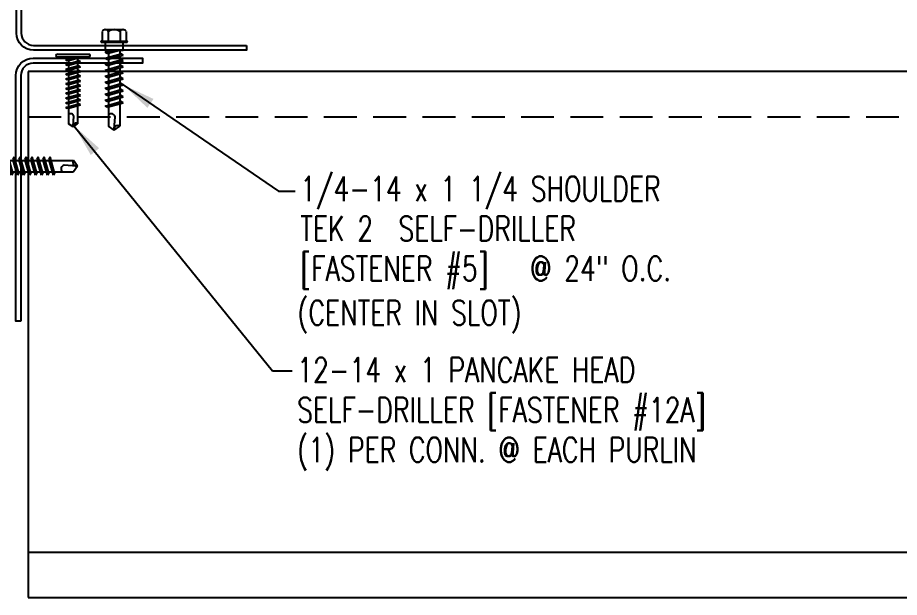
# Model space of a CAD drawing. Header units: inches. Extents: x 3.6 to 42.7, y 11.3 to 39.3.
# Drawn here: x 17.21 to 30.62, y 19.97 to 28.79 of the extents above; entities that cross this region are included whole.
import ezdxf

# ---------------------------------------------------------------- set-up
doc = ezdxf.new("R2010")
doc.units = ezdxf.units.IN
doc.header["$MEASUREMENT"] = 0
doc.linetypes.add('HIDDEN', pattern=[0.375, 0.25, -0.125])
for name, color, linetype in [('FASTENER', 9, 'Continuous'), ('STLA', 10, 'Continuous'), ('TEXT', 2, 'Continuous')]:
    doc.layers.add(name, color=color, linetype=linetype)
doc.styles.add('TEXT1', font='ROMANS.shx', dxfattribs={"width": 0.75, "height": 0.375})
doc.dimstyles.new('DETAIL$7', dxfattribs={"dimscale": 4, "dimtxt": 0.375, "dimasz": 0.125, "dimexe": 0.0625, "dimexo": 0.125, "dimgap": 0.0625, "dimtad": 1, "dimdec": 4, "dimzin": 3, "dimdsep": 46, "dimlunit": 4, "dimtxsty": 'TEXT1', "dimblk": 'ARCHTICK', "dimcen": 0.0625, "dimclrd": 7, "dimclre": 7, "dimclrt": 2, "dimadec": 0, "dimazin": 0, "dimtfac": 0.59375, "dimtdec": 4, "dimtmove": 2, "dimatfit": 3, "dimfxl": 0, "dimfrac": 2, "dimtolj": 1, "dimtzin": 3, "dimarcsym": 0})

# ---------------------------------------------------------------- blocks, each defined once
blk = doc.blocks.new('sd22')
at = {"layer": 'FASTENER'}
for p, q in [((-0.181, 0.204), (-0.181, 0.055)), ((-0.135, 0.23), (0.135, 0.23)), ((-0.089, 0.204), (-0.089, 0.055)), ((0.089, 0.204), (0.089, 0.055)), ((0.181, 0.204), (0.181, 0.055)), ((-0.193, 0.055), (0.193, 0.055)), ((-0.193, 0.037), (0.193, 0.037)), ((-0.181, 0.055), (0.181, 0.055)), ((-0.139, 0.037), (-0.139, -0.082)), ((0.139, -0.082), (0.139, 0.037)), ((-0.139, -0.114), (-0.025, -0.082)), ((-0.139, -0.082), (0.139, -0.082)), ((-0.104, -0.134), (-0.139, -0.114)), ((-0.104, -0.134), (0.081, -0.082)), ((-0.086, -0.082), (-0.086, -0.099)), ((-0.086, -0.129), (-0.086, -0.19)), ((0.086, -0.082), (0.086, -0.141)), ((-0.139, -0.205), (0.104, -0.136)), ((-0.104, -0.225), (-0.139, -0.205)), ((-0.139, -0.296), (0.104, -0.227)), ((-0.104, -0.225), (0.139, -0.156)), ((-0.104, -0.316), (0.139, -0.247)), ((-0.086, -0.22), (-0.086, -0.281)), ((0.086, -0.171), (0.086, -0.232)), ((0.086, -0.262), (0.086, -0.322)), ((0.139, -0.156), (0.104, -0.136)), ((0.139, -0.247), (0.104, -0.227)), ((-0.104, -0.316), (-0.139, -0.296)), ((-0.139, -0.387), (0.104, -0.318)), ((-0.104, -0.407), (-0.139, -0.387)), ((-0.104, -0.407), (0.139, -0.338)), ((-0.086, -0.311), (-0.086, -0.372)), ((-0.086, -0.402), (-0.086, -0.463)), ((0.086, -0.353), (0.086, -0.413)), ((0.139, -0.338), (0.104, -0.318)), ((-0.139, -0.478), (0.104, -0.408)), ((-0.104, -0.498), (-0.139, -0.478)), ((-0.139, -0.569), (0.104, -0.499)), ((-0.104, -0.498), (0.139, -0.429)), ((-0.104, -0.589), (0.139, -0.519)), ((-0.086, -0.493), (-0.086, -0.554)), ((0.086, -0.444), (0.086, -0.504)), ((0.086, -0.535), (0.086, -0.595)), ((0.139, -0.429), (0.104, -0.408)), ((0.139, -0.519), (0.104, -0.499)), ((-0.104, -0.589), (-0.139, -0.569)), ((-0.139, -0.66), (0.104, -0.59)), ((-0.104, -0.68), (-0.139, -0.66)), ((-0.104, -0.68), (0.139, -0.61)), ((-0.086, -0.584), (-0.086, -0.644)), ((0.086, -0.625), (0.086, -0.686)), ((0.139, -0.61), (0.104, -0.59)), ((-0.139, -0.75), (0.104, -0.681)), ((-0.104, -0.771), (-0.139, -0.75)), ((-0.139, -0.841), (0.104, -0.772)), ((-0.104, -0.771), (0.139, -0.701)), ((-0.104, -0.861), (0.139, -0.792)), ((-0.086, -0.675), (-0.086, -0.735)), ((-0.086, -0.766), (-0.086, -0.826)), ((0.086, -0.716), (0.086, -0.777)), ((0.139, -0.701), (0.104, -0.681)), ((0.139, -0.792), (0.104, -0.772)), ((-0.104, -0.861), (-0.139, -0.841)), ((-0.139, -0.932), (0.104, -0.863)), ((-0.104, -0.952), (-0.139, -0.932)), ((-0.104, -0.952), (0.139, -0.883)), ((-0.086, -0.857), (-0.086, -0.917)), ((0.086, -0.807), (0.086, -0.868)), ((0.086, -0.898), (0.086, -1.239)), ((0.139, -0.883), (0.104, -0.863)), ((-0.086, -0.947), (-0.086, -1.239)), ((-0.002, -1.285), (0.014, -1.098)), ((0, -1.3), (-0.086, -1.239)), ((0, -1.3), (0.086, -1.239))]:
    blk.add_line(p, q, dxfattribs=at)
for centre, radius, start, end in [((-0.135, 0.178), 0.0527, 29.8754, 150.1246), ((0, 0.066), 0.164, 56.9974, 123.0026), ((0.135, 0.178), 0.0527, 29.8754, 150.1246), ((-0.193, 0.046), 0.00894, 90, 270), ((0.193, 0.046), 0.00894, 270, 90), ((-0.046, -1.11), 0.0615, 11.1445, 130.906), ((0.054, -1.286), 0.0563, 55.4585, 194.8454)]:
    blk.add_arc(centre, radius, start, end, dxfattribs=at)
blk = doc.blocks.new('FD-F5')
at = {"layer": 'TEXT', "style": 'TEXT1', "width": 0.75}
for s, p in [('1/4-14 x 1 1/4 SHOULDER', (0.0047, -0.0408)), ('TEK 2  SELF-DRILLER', (0.0047, -0.1926)), ('[FASTENER #5]', (0.0047, -0.3444))]:
    blk.add_text(s, height=0.09375, dxfattribs=at).set_placement(p)
blk.add_attdef('(QUANTITY)', (0.8792, -0.3444), '', height=0.0938, dxfattribs=at)
at = {"layer": 'TEXT', "style": 'TEXT1', "flags": 1}
for tag, p in [('Color', (0.0529, -0.546)), ('Calc', (0.0529, -0.546)), ('OPT1', (0.0529, -0.546)), ('Opt2', (0.0529, -0.546)), ('Opt3', (0.0529, -0.546)), ('Description', (0.0529, -0.546)), ('Multiple', (0.0529, -0.546)), ('Part', (0.0529, -0.546)), ('Spare1', (0.0529, -0.7335)), ('Spare2', (0.0529, -0.7335)), ('Spare3', (0.0529, -0.7335)), ('Spare4', (0.0529, -0.7335)), ('Spare5', (0.0529, -0.7335)), ('Spare6', (0.0529, -0.7335)), ('Spare7', (0.0529, -0.7335)), ('Spare8', (0.0529, -0.7335)), ('Spare9', (0.0529, -0.7335)), ('Spare10', (0.0529, -0.7335))]:
    blk.add_attdef(tag, p, '', height=0.0938, dxfattribs=at)
blk = doc.blocks.new('sd5')
at = {"layer": 'FASTENER'}
for p, q in [((-0.24, 0.082), (0.24, 0.082)), ((-0.24, 0.037), (0.24, 0.037)), ((-0.111, -0.005), (0.037, 0.037)), ((-0.083, -0.021), (0.111, 0.034)), ((-0.069, 0.037), (0.069, 0.037)), ((-0.069, 0.037), (-0.069, 0.007)), ((0.069, 0.037), (0.106, 0.037)), ((0.069, 0.022), (0.069, -0.027)), ((0.111, 0.034), (0.106, 0.037)), ((-0.083, -0.021), (-0.111, -0.005)), ((-0.111, -0.078), (0.083, -0.023)), ((-0.083, -0.094), (-0.111, -0.078)), ((-0.111, -0.151), (0.083, -0.095)), ((-0.083, -0.094), (0.111, -0.039)), ((-0.083, -0.167), (0.111, -0.111)), ((-0.069, -0.018), (-0.069, -0.066)), ((-0.069, -0.09), (-0.069, -0.139)), ((0.069, -0.051), (0.069, -0.099)), ((0.069, -0.124), (0.069, -0.172)), ((0.111, -0.039), (0.083, -0.023)), ((0.111, -0.111), (0.083, -0.095)), ((-0.083, -0.167), (-0.111, -0.151)), ((-0.111, -0.224), (0.083, -0.168)), ((-0.083, -0.24), (-0.111, -0.224)), ((-0.111, -0.296), (0.083, -0.241)), ((-0.083, -0.24), (0.111, -0.184)), ((-0.083, -0.312), (0.111, -0.257)), ((-0.069, -0.163), (-0.069, -0.211)), ((-0.069, -0.236), (-0.069, -0.284)), ((0.069, -0.196), (0.069, -0.245)), ((0.111, -0.184), (0.083, -0.168)), ((0.111, -0.257), (0.083, -0.241)), ((-0.083, -0.312), (-0.111, -0.296)), ((-0.111, -0.369), (0.083, -0.314)), ((-0.083, -0.385), (-0.111, -0.369)), ((-0.111, -0.442), (0.083, -0.386)), ((-0.083, -0.385), (0.111, -0.33)), ((-0.083, -0.458), (0.111, -0.402)), ((-0.069, -0.308), (-0.069, -0.357)), ((-0.069, -0.381), (-0.069, -0.43)), ((0.069, -0.269), (0.069, -0.317)), ((0.069, -0.342), (0.069, -0.39)), ((0.111, -0.33), (0.083, -0.314)), ((0.111, -0.402), (0.083, -0.386)), ((-0.083, -0.458), (-0.111, -0.442)), ((-0.111, -0.514), (0.083, -0.459)), ((-0.083, -0.53), (-0.111, -0.514)), ((-0.111, -0.587), (0.083, -0.532)), ((-0.083, -0.53), (0.111, -0.475)), ((-0.069, -0.454), (-0.069, -0.502)), ((-0.069, -0.527), (-0.069, -0.575)), ((0.069, -0.414), (0.069, -0.463)), ((0.069, -0.487), (0.069, -0.536)), ((0.111, -0.475), (0.083, -0.459)), ((0.111, -0.548), (0.083, -0.532)), ((-0.083, -0.603), (-0.111, -0.587)), ((-0.111, -0.66), (0.083, -0.604)), ((-0.083, -0.676), (-0.111, -0.66)), ((-0.083, -0.603), (0.111, -0.548)), ((-0.083, -0.676), (0.111, -0.62)), ((-0.069, -0.599), (-0.069, -0.648)), ((0.069, -0.56), (0.069, -0.608)), ((0.069, -0.633), (0.069, -0.681)), ((0.111, -0.62), (0.083, -0.604)), ((-0.111, -0.733), (0.083, -0.677)), ((-0.083, -0.749), (-0.111, -0.733)), ((-0.083, -0.749), (0.111, -0.693)), ((-0.069, -0.672), (-0.069, -0.72)), ((-0.069, -0.745), (-0.069, -0.978)), ((0.069, -0.705), (0.069, -0.978)), ((0.111, -0.693), (0.083, -0.677)), ((-0.001, -1.014), (0.011, -0.865)), ((0, -1.027), (-0.069, -0.978)), ((0, -1.027), (0.069, -0.978))]:
    blk.add_line(p, q, dxfattribs=at)
for centre, radius, start, end in [((-0.238, 0.06), 0.0227, 94.6639, 265.3361), ((0.238, 0.06), 0.0227, 274.6639, 85.3361), ((-0.037, -0.875), 0.0492, 11.1445, 130.906), ((0.044, -1.015), 0.045, 55.4585, 194.8454)]:
    blk.add_arc(centre, radius, start, end, dxfattribs=at)
blk = doc.blocks.new('FD-F12a')
at = {"layer": 'TEXT', "style": 'TEXT1', "width": 0.75}
for s, p in [('12-14 x 1 PANCAKE HEAD', (0.0047, -0.0408)), ('SELF-DRILLER [FASTENER #12A]', (0.0047, -0.1926))]:
    blk.add_text(s, height=0.09375, dxfattribs=at).set_placement(p)
blk.add_attdef('(QUANTITY)', (0.0047, -0.3444), '', height=0.0938, dxfattribs=at)
at = {"layer": 'TEXT', "style": 'TEXT1', "flags": 1}
for tag, p in [('Color', (0.0553, -0.5192)), ('Calc', (0.0553, -0.5192)), ('Opt1', (0.0553, -0.5192)), ('Opt2', (0.0553, -0.5192)), ('Opt3', (0.0553, -0.5192)), ('Description', (0.0553, -0.5192)), ('Multiple', (0.0553, -0.5192)), ('Part', (0.0553, -0.5192)), ('Spare1', (0.0553, -0.7067)), ('Spare2', (0.0553, -0.7067)), ('Spare3', (0.0553, -0.7067)), ('Spare4', (0.0553, -0.7067)), ('Spare5', (0.0553, -0.7067)), ('Spare6', (0.0553, -0.7067)), ('Spare7', (0.0553, -0.7067)), ('Spare8', (0.0553, -0.7067)), ('Spare9', (0.0553, -0.7067)), ('Spare10', (0.0553, -0.7067))]:
    blk.add_attdef(tag, p, '', height=0.0938, dxfattribs=at)
blk = doc.blocks.new('fz2')
at = {"layer": 'FASTENER'}
for p, q in [((-0.215, 0.305), (-0.215, 0.171)), ((-0.161, 0.337), (0.161, 0.337)), ((-0.107, 0.305), (-0.107, 0.171)), ((0.107, 0.305), (0.107, 0.171)), ((0.215, 0.305), (0.215, 0.171)), ((-0.224, 0.171), (0.215, 0.171)), ((-0.324, 0.071), (-0.324, 0.037)), ((-0.324, 0.037), (0.324, 0.037)), ((-0.139, -0.016), (0.046, 0.037)), ((-0.104, -0.036), (0.139, 0.033)), ((-0.086, 0.037), (0.086, 0.037)), ((-0.086, 0.037), (-0.086, -0.001)), ((0.086, 0.037), (0.133, 0.037)), ((0.086, 0.018), (0.086, -0.042)), ((0.139, 0.033), (0.133, 0.037)), ((0.324, 0.071), (0.324, 0.037)), ((-0.104, -0.036), (-0.139, -0.016)), ((-0.139, -0.107), (0.104, -0.038)), ((-0.104, -0.127), (-0.139, -0.107)), ((-0.139, -0.198), (0.104, -0.128)), ((-0.104, -0.127), (0.139, -0.058)), ((-0.086, -0.031), (-0.086, -0.092)), ((-0.086, -0.122), (-0.086, -0.183)), ((0.086, -0.073), (0.086, -0.133)), ((0.139, -0.058), (0.104, -0.038)), ((0.139, -0.149), (0.104, -0.128)), ((-0.104, -0.218), (-0.139, -0.198)), ((-0.139, -0.289), (0.104, -0.219)), ((-0.104, -0.218), (0.139, -0.149)), ((-0.104, -0.309), (0.139, -0.239)), ((-0.086, -0.213), (-0.086, -0.274)), ((0.086, -0.164), (0.086, -0.224)), ((0.086, -0.255), (0.086, -0.315)), ((0.139, -0.239), (0.104, -0.219)), ((-0.104, -0.309), (-0.139, -0.289)), ((-0.139, -0.38), (0.104, -0.31)), ((-0.104, -0.4), (-0.139, -0.38)), ((-0.139, -0.47), (0.104, -0.401)), ((-0.104, -0.4), (0.139, -0.33)), ((-0.086, -0.304), (-0.086, -0.364)), ((-0.086, -0.395), (-0.086, -0.455)), ((0.086, -0.345), (0.086, -0.406)), ((0.139, -0.33), (0.104, -0.31)), ((0.139, -0.421), (0.104, -0.401)), ((-0.104, -0.491), (-0.139, -0.47)), ((-0.139, -0.561), (0.104, -0.492)), ((-0.104, -0.491), (0.139, -0.421)), ((-0.104, -0.581), (0.139, -0.512)), ((-0.086, -0.486), (-0.086, -0.546)), ((0.086, -0.436), (0.086, -0.497)), ((0.086, -0.527), (0.086, -0.588)), ((0.139, -0.512), (0.104, -0.492)), ((-0.104, -0.581), (-0.139, -0.561)), ((-0.139, -0.652), (0.104, -0.583)), ((-0.104, -0.672), (-0.139, -0.652)), ((-0.104, -0.672), (0.139, -0.603)), ((-0.086, -0.577), (-0.086, -0.637)), ((-0.086, -0.667), (-0.086, -0.728)), ((0.086, -0.618), (0.086, -0.679)), ((0.139, -0.603), (0.104, -0.583)), ((-0.139, -0.743), (0.104, -0.674)), ((-0.104, -0.763), (-0.139, -0.743)), ((-0.104, -0.763), (0.139, -0.694)), ((-0.086, -0.758), (-0.086, -1.05)), ((0.086, -0.709), (0.086, -1.05)), ((0.139, -0.694), (0.104, -0.674)), ((-0.002, -1.095), (0.014, -0.909)), ((0, -1.111), (-0.086, -1.05)), ((0, -1.111), (0.086, -1.05))]:
    blk.add_line(p, q, dxfattribs=at)
for centre, radius, start, end in [((-0.161, 0.274), 0.0628, 29.8754, 150.1246), ((0, 0.141), 0.196, 56.9974, 123.0026), ((0.161, 0.274), 0.0628, 29.8754, 150.1246), ((-0.224, 0.071), 0.1, 90, 180), ((0.224, 0.071), 0.1, 0, 90), ((-0.046, -0.921), 0.0615, 11.1445, 130.906), ((0.054, -1.097), 0.0563, 55.4585, 194.8454)]:
    blk.add_arc(centre, radius, start, end, dxfattribs=at)
blk = doc.blocks.new('_ArchTick')
at = {"color": 0, "linetype": 'ByBlock', "const_width": 0.15}
blk.add_lwpolyline([(-0.5, -0.5), (0.5, 0.5)], dxfattribs=at)

msp = doc.modelspace()

# ---------------------------------------------------------------- linework, layer by layer
at = {"layer": 'STLA', "linetype": 'HIDDEN', "ltscale": 2}
msp.add_line((17.36826, 27.28378), (39.50349, 27.28378), dxfattribs=at)
at = {"layer": 'STLA'}
msp.add_line((17.36826, 20.66266), (39.50349, 20.66266), dxfattribs=at)
for points in [[(20.68689, 28.37262), (20.68689, 28.29792), (17.44909, 28.29792, -0.41421356), (17.18689, 28.56012), (17.18689, 30.80974), (17.26159, 30.80974), (17.26159, 28.56012, 0.41421356), (17.44909, 28.37262)], [(17.25464, 24.17643), (17.17994, 24.17643), (17.17994, 27.91423, -0.41421356), (17.44214, 28.17643), (19.10635, 28.17643), (19.10635, 28.10173), (17.44214, 28.10173, 0.41421356), (17.25464, 27.91423)]]:
    msp.add_lwpolyline(points, format="xyb", close=True, dxfattribs=at)
for points in [[(17.36826, 27.97322), (17.36826, 19.97322)], [(39.50349, 27.97322), (17.36826, 27.97322)], [(17.36826, 19.97322), (39.50349, 19.97322)]]:
    msp.add_lwpolyline(points, dxfattribs=at)

# ---------------------------------------------------------------- block references
at = {"layer": 'FASTENER'}
for name, p in [('sd22', (18.67468, 28.38188)), ('sd5', (18.05011, 28.15901))]:
    msp.add_blockref(name, p, dxfattribs=at)
at = {"layer": 'FASTENER', "rotation": 90}
msp.add_blockref('fz2', (17.0063, 26.53515), dxfattribs=at)
at = {"layer": 'TEXT', "xscale": 4, "yscale": 4, "zscale": 4}
for name, p, values in [('FD-F5', (21.48829, 26.16725), {'(QUANTITY)': '@ 24" O.C.'}), ('FD-F12a', (21.44153, 23.40872), {'(QUANTITY)': '(1) PER CONN. @ EACH PURLIN'})]:
    msp.add_blockref(name, p, dxfattribs=at).add_auto_attribs(values)

# ---------------------------------------------------------------- texts
at = {"layer": 'TEXT', "style": 'TEXT1', "width": 0.75}
msp.add_text('(CENTER IN SLOT)', height=0.375, dxfattribs=at).set_placement((21.46364, 24.11644))

# ---------------------------------------------------------------- leaders
for points in [[(18.81389, 27.77153), (21.17734, 26.15639), (21.42915, 26.15639)], [(18.06785, 27.14457), (21.08292, 23.41968), (21.38193, 23.41968)]]:
    msp.add_leader(points, dimstyle='DETAIL$7')

doc.saveas('drawing.dxf')
